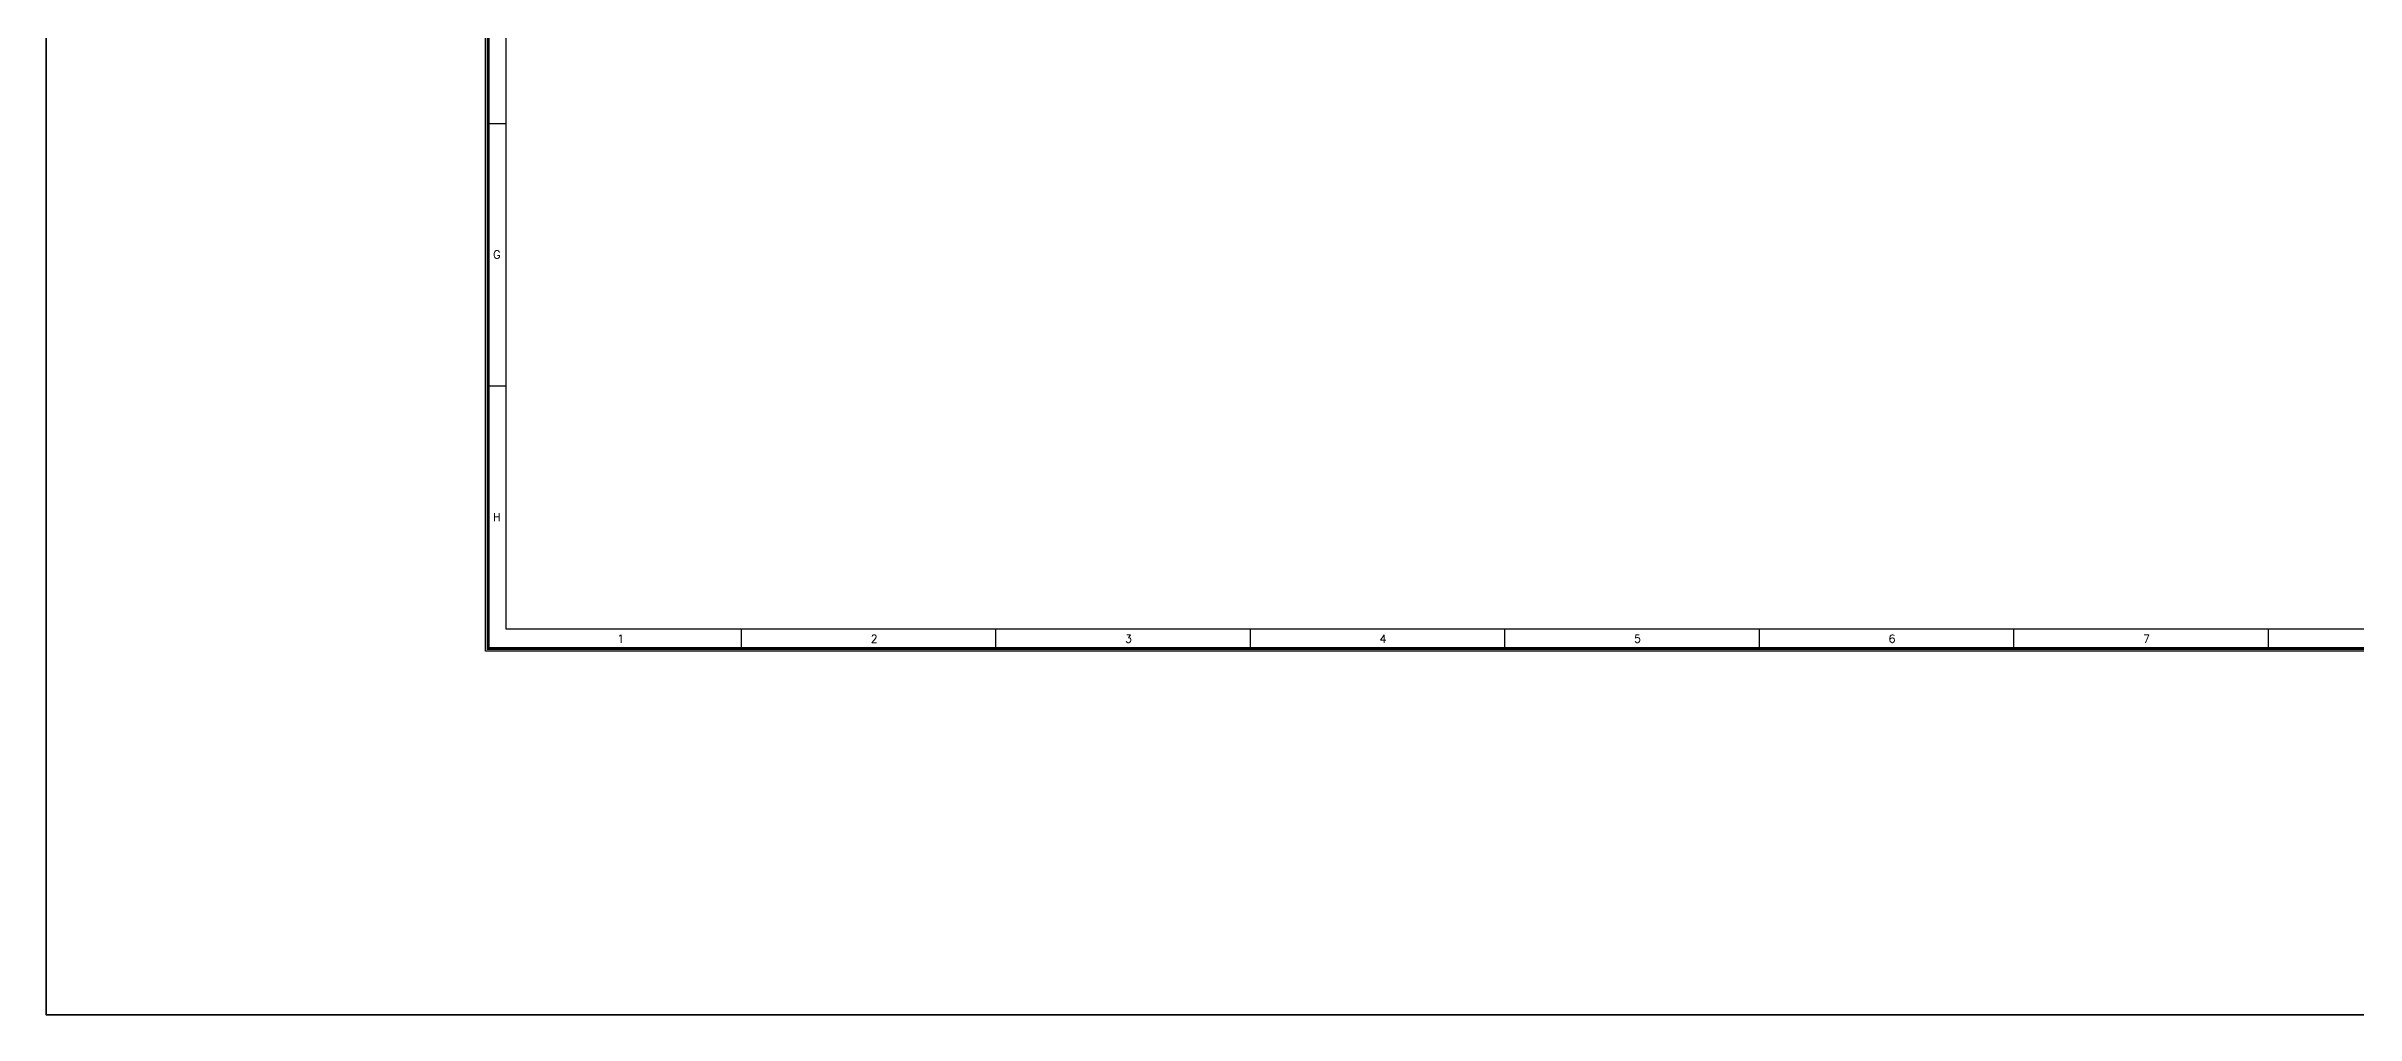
# Model space of a CAD drawing. Header units: millimetres. Extents: x 1448174 to 1599581, y -224422 to -106989.
# Drawn here: x 1533144 to 1572872, y -224422 to -207748 of the extents above; entities that cross this region are included whole.
import ezdxf
from ezdxf.enums import TextEntityAlignment as Align

# ---------------------------------------------------------------- set-up
doc = ezdxf.new("R2010")
doc.units = ezdxf.units.MM
doc.header["$LTSCALE"] = 600
doc.header["$MEASUREMENT"] = 0
doc.layers.add('AREA', color=193, linetype='Continuous', plot=False)
doc.layers.add('P-Wall', color=1, linetype='Continuous', lineweight=35)
doc.layers.add('TITLE', color=7, linetype='Continuous')
doc.styles.add('ROMANS', font='romans.shx')

# ---------------------------------------------------------------- blocks, each defined once
blk = doc.blocks.new('A$C66962185')
at = {"layer": 'TITLE'}
for p, q in [((2.14, -141176.03), (2.14, -140930.66)), ((360.7, -141176.03), (2.14, -141176.03))]:
    blk.add_line(p, q, dxfattribs=at)
at = {"layer": 'TITLE', "color": 0}
for p, q in [((-0.15, -141115.84), (2.14, -141115.84)), ((-0.15, -141147.08), (2.14, -141147.08)), ((30.11, -141178.33), (30.11, -141176.03)), ((60.37, -141178.33), (60.37, -141176.03)), ((90.64, -141178.33), (90.64, -141176.03)), ((120.9, -141178.33), (120.9, -141176.03)), ((151.16, -141178.33), (151.16, -141176.03)), ((181.42, -141178.33), (181.42, -141176.03)), ((211.69, -141178.33), (211.69, -141176.03))]:
    blk.add_line(p, q, dxfattribs=at)
at = {"layer": 'TITLE', "color": 7, "const_width": 0.355}
blk.add_lwpolyline([(363, -140928.36), (363, -141178.33), (0, -141178.33), (0, -140928.36)], close=True, dxfattribs=at)
at = {"layer": 'TITLE', "color": 0, "style": 'ROMANS'}
for s, p in [('G', (1.02, -141131.44)), ('H', (1.02, -141162.68)), ('1', (15.75, -141177.15)), ('2', (45.89, -141177.15)), ('3', (76.15, -141177.15)), ('4', (106.41, -141177.15)), ('5', (136.67, -141177.15)), ('6', (166.94, -141177.15)), ('7', (197.2, -141177.15))]:
    blk.add_text(s, height=0.952, dxfattribs=at).set_placement(p, align=Align.MIDDLE)

msp = doc.modelspace()

# ---------------------------------------------------------------- linework, layer by layer
at = {"layer": 'AREA'}
for points in [[(1540702.4406, -181916.04), (1593299.1446, -181916.04), (1593299.1446, -218162.5549), (1540702.4406, -218162.5549)], [(1540747.4406, -181961.04), (1593254.1446, -181961.04), (1593254.1446, -218117.5549), (1540747.4406, -218117.5549)]]:
    msp.add_lwpolyline(points, close=True, dxfattribs=at)
at = {"layer": 'P-Wall', "color": 30, "true_color": 0xf8991e}
msp.add_lwpolyline([(1533144.1304, -174998.858), (1599581.4495, -174998.858), (1599581.4495, -224422.1168), (1533144.1304, -224422.1168)], close=True, dxfattribs=at)

# ---------------------------------------------------------------- block references
at = {"layer": 'TITLE', "xscale": 144.6465675549349, "yscale": 144.6465665108379, "zscale": 144.6465669265092}
msp.add_blockref('A$C66962185', (1540747.4406, 20202843.0172), dxfattribs=at)

doc.saveas('drawing.dxf')
